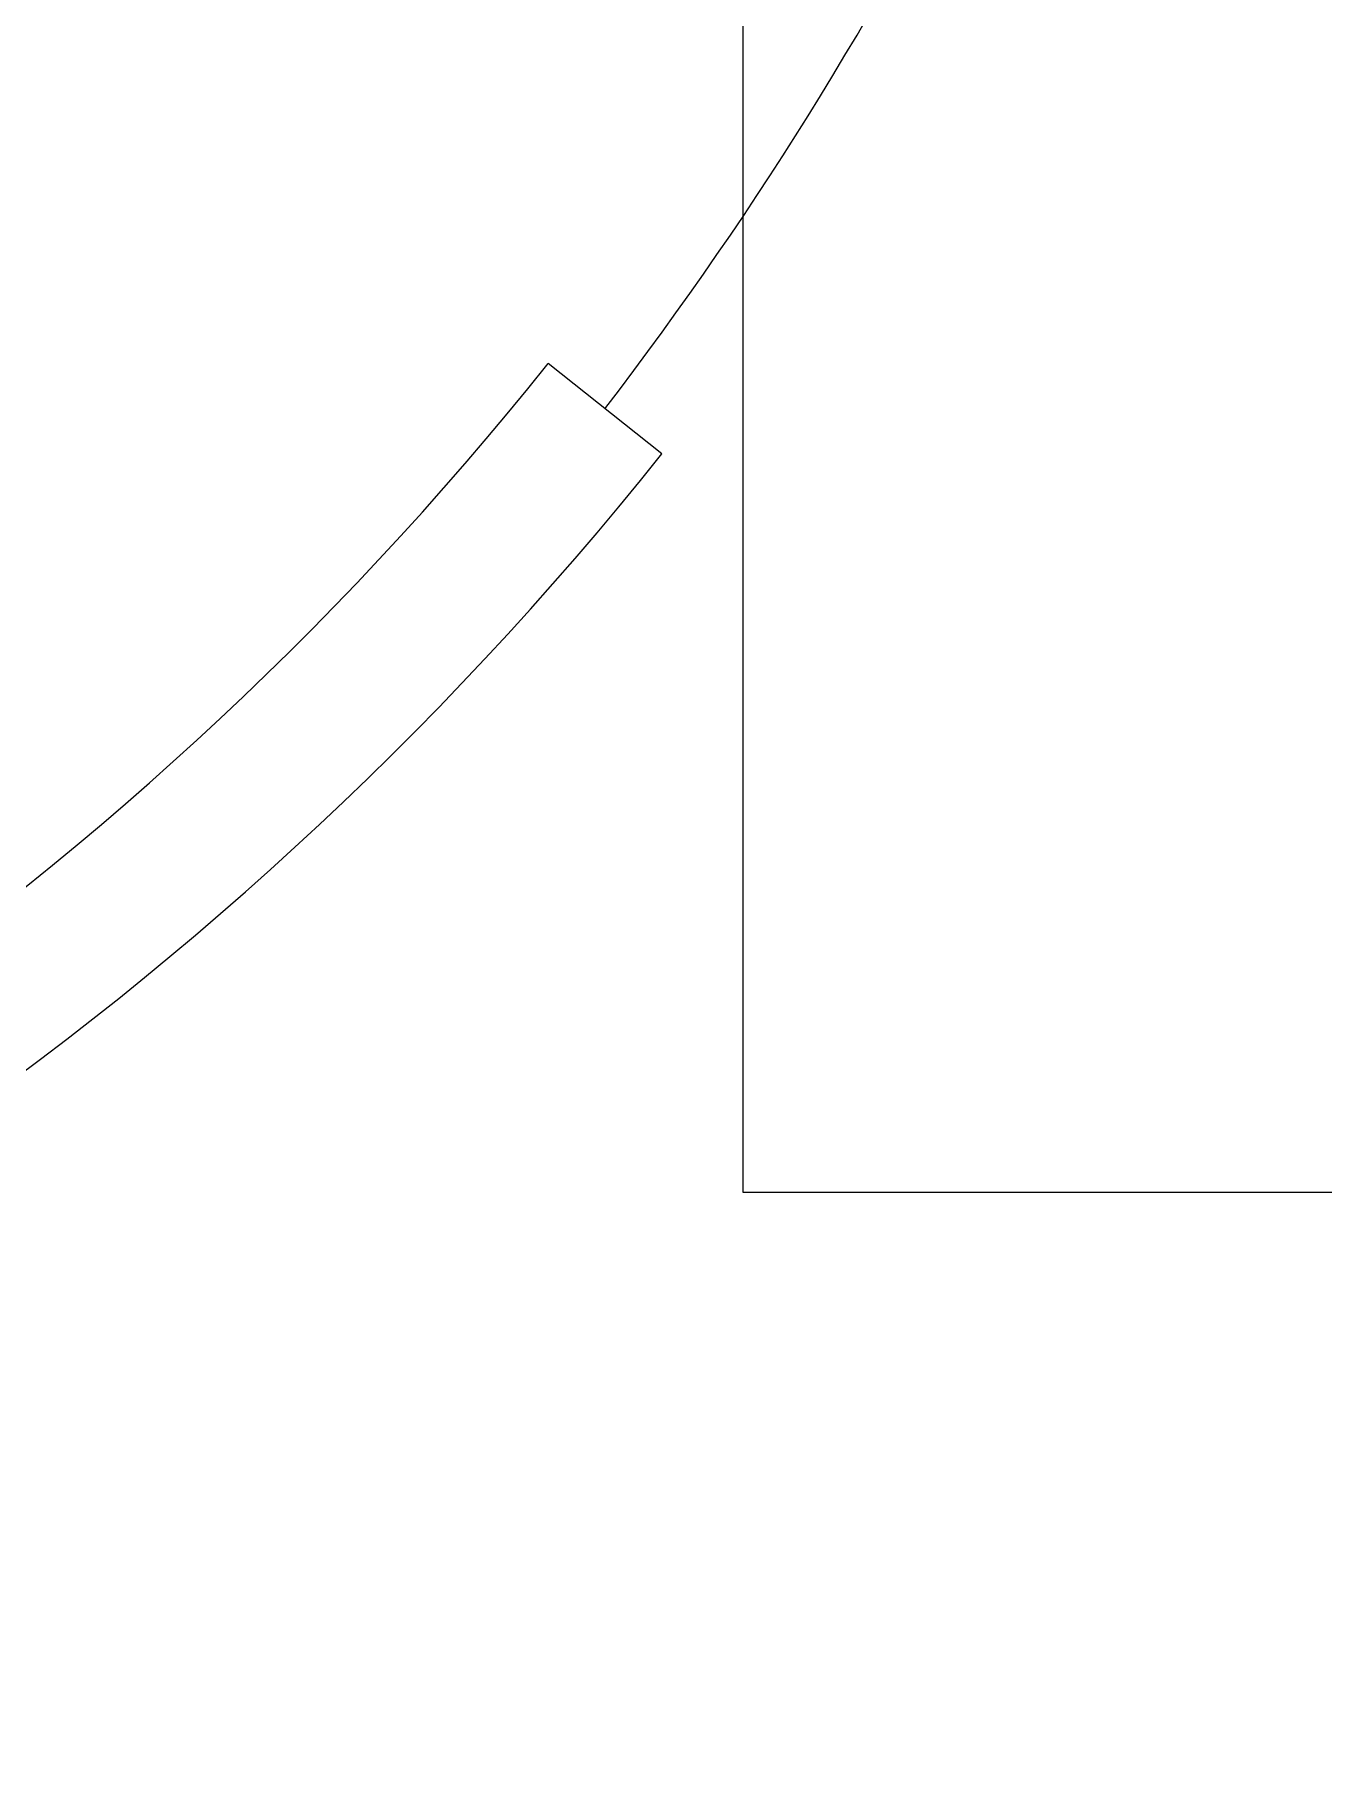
# Model space of a CAD drawing. Header units: millimetres. Extents: x 1145859089 to 1147511753, y -1047484727 to -1047247487.
# Drawn here: x 1146333235 to 1146337674, y -1047441000 to -1047435065 of the extents above; entities that cross this region are included whole.
import ezdxf
from ezdxf.xclip import XClip

# ---------------------------------------------------------------- set-up
doc = ezdxf.new("R2010")
doc.units = ezdxf.units.MM
doc.header["$LTSCALE"] = 100
doc.header["$MEASUREMENT"] = 0
doc.header["$XCLIPFRAME"] = 2
doc.layers.get('0').update_dxf_attribs({"linetype": 'CONTINUOUS'})
doc.layers.add('XREF', color=135, linetype='CONTINUOUS')
doc.layers.add('단지배치도$0$W240910', color=135, linetype='CONTINUOUS')

# ---------------------------------------------------------------- blocks, each defined once
blk = doc.blocks.new('단지배치도$0$zw$9902')
at = {"layer": '단지배치도$0$W240910', "ltscale": 5}
for p, q in [((67000.1, -51500), (67000.1, -67681.7)), ((67000.1, -67681.7), (99516.5, -67681.7))]:
    blk.add_line(p, q, dxfattribs=at)
at = {"layer": '단지배치도$0$W240910'}
blk.add_line((66721.3, -65140.2), (66330.4, -64828.4), dxfattribs=at)
for centre, radius, start, end in [((56404.3, -57219.8, 0), 12756.7, 322.50733, 9.11009), ((57394.3, -57699.4), 11431.4, 251.62775, 321.41813), ((57394.3, -57699.4), 11931.4, 251.62775, 321.41813)]:
    blk.add_arc(centre, radius, start, end, dxfattribs=at)
blk = doc.blocks.new('단지배치도')
blk.add_blockref('단지배치도$0$zw$9902', (141034.2, 142437.2))

msp = doc.modelspace()

# ---------------------------------------------------------------- block references
at = {"layer": 'XREF'}
ref = msp.add_blockref('단지배치도', (1146127639.433662, -1047513806.462535), dxfattribs=at)
XClip(ref).set_block_clipping_path([(72982.4064819524, 34919.7593965302), (360382.4067475507, 255319.7593436702)])

doc.saveas('drawing.dxf')
